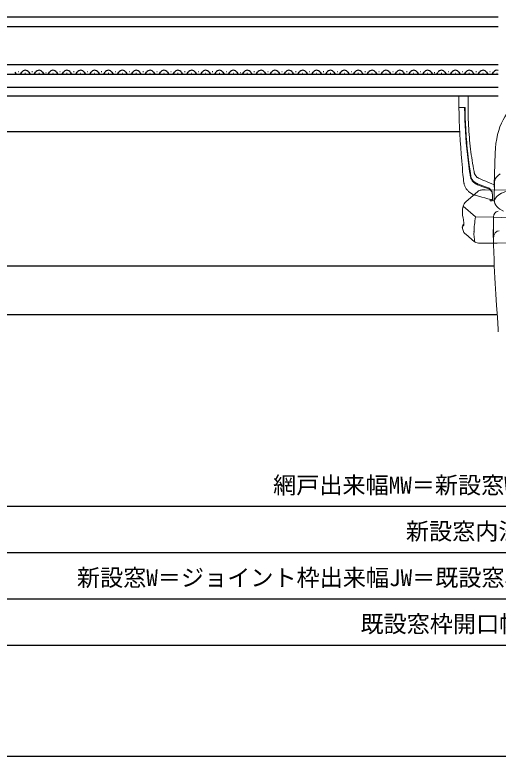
# Model space of a CAD drawing. Units: millimetres, scale not verified. Extents: x -525 to 525, y -783 to 778.
# Drawn here: x -203.5 to 5.5, y -782.8 to -462.3 of the extents above; entities that cross this region are included whole.
import ezdxf
from ezdxf.enums import TextEntityAlignment as Align

# ---------------------------------------------------------------- set-up
doc = ezdxf.new("R2010")
doc.units = ezdxf.units.MM
doc.header["$LTSCALE"] = 4
for name, color, linetype in [('0-5_YKK_12', 2, 'Continuous'), ('0-8_YKK_D', 6, 'Continuous'), ('0-9_YKK_ZWAK', 7, 'Continuous'), ('0-A_YSS_K', 3, 'Continuous')]:
    doc.layers.add(name, color=color, linetype=linetype)
doc.layers.add('0-6_YKK_13', color=4, linetype='Continuous', lineweight=18)
doc.styles.add('ＭＳ ゴシック', font='')
doc.styles.get('ＭＳ ゴシック').set_extended_font_data('MS Gothic')

msp = doc.modelspace()

# ---------------------------------------------------------------- linework, layer by layer
at = {"layer": '0-5_YKK_12'}
for p, q in [((5.5, -463.3), (-258, -463.3)), ((-290.999, -467.3), (5.5, -467.3)), ((-260, -483.8), (5.5, -483.8)), ((-202.099, -486.74), (-201.899, -486.74)), ((-196.099, -486.74), (-195.899, -486.74)), ((-184.099, -486.74), (-183.899, -486.74)), ((-178.099, -486.74), (-177.899, -486.74)), ((-172.099, -486.74), (-171.899, -486.74)), ((-166.099, -486.74), (-165.899, -486.74)), ((-160.099, -486.74), (-159.899, -486.74)), ((-154.099, -486.74), (-153.899, -486.74)), ((-148.099, -486.74), (-147.899, -486.74)), ((-142.099, -486.74), (-141.899, -486.74)), ((-136.099, -486.74), (-135.899, -486.74)), ((-130.099, -486.74), (-129.899, -486.74)), ((-124.099, -486.74), (-123.899, -486.74)), ((-118.099, -486.74), (-117.899, -486.74)), ((-112.099, -486.74), (-111.899, -486.74)), ((-100.099, -486.74), (-99.899, -486.74)), ((-94.099, -486.74), (-93.899, -486.74)), ((-88.099, -486.74), (-87.899, -486.74)), ((-82.099, -486.74), (-81.899, -486.74)), ((-76.099, -486.74), (-75.899, -486.74)), ((-70.099, -486.74), (-69.899, -486.74)), ((-64.099, -486.74), (-63.899, -486.74)), ((-58.099, -486.74), (-57.899, -486.74)), ((-52.099, -486.74), (-51.899, -486.74)), ((-46.099, -486.74), (-45.899, -486.74)), ((-40.099, -486.74), (-39.899, -486.74)), ((-34.099, -486.74), (-33.899, -486.74)), ((-28.099, -486.74), (-27.899, -486.74)), ((-16.099, -486.74), (-15.899, -486.74)), ((-10.099, -486.74), (-9.899, -486.74)), ((-4.099, -486.74), (-3.899, -486.74)), ((1.901, -486.74), (2.101, -486.74)), ((-260, -488), (5.5, -488)), ((-199.099, -487.5), (-198.899, -487.5)), ((-193.099, -487.5), (-192.899, -487.5)), ((-190.099, -487.24), (-189.899, -487.24)), ((-187.099, -487.5), (-186.899, -487.5)), ((-181.099, -487.5), (-180.899, -487.5)), ((-175.099, -487.5), (-174.899, -487.5)), ((-169.099, -487.5), (-168.899, -487.5)), ((-163.099, -487.5), (-162.899, -487.5)), ((-157.099, -487.5), (-156.899, -487.5)), ((-151.099, -487.5), (-150.899, -487.5)), ((-145.099, -487.5), (-144.899, -487.5)), ((-139.099, -487.5), (-138.899, -487.5)), ((-133.099, -487.5), (-132.899, -487.5)), ((-127.099, -487.5), (-126.899, -487.5)), ((-121.099, -487.5), (-120.899, -487.5)), ((-115.099, -487.5), (-114.899, -487.5)), ((-109.099, -487.5), (-108.899, -487.5)), ((-106.099, -487.24), (-105.899, -487.24)), ((-103.099, -487.5), (-102.899, -487.5)), ((-97.099, -487.5), (-96.899, -487.5)), ((-91.099, -487.5), (-90.899, -487.5)), ((-85.099, -487.5), (-84.899, -487.5)), ((-79.099, -487.5), (-78.899, -487.5)), ((-73.099, -487.5), (-72.899, -487.5)), ((-67.099, -487.5), (-66.899, -487.5)), ((-61.099, -487.5), (-60.899, -487.5)), ((-55.099, -487.5), (-54.899, -487.5)), ((-49.099, -487.5), (-48.899, -487.5)), ((-43.099, -487.5), (-42.899, -487.5)), ((-37.099, -487.5), (-36.899, -487.5)), ((-31.099, -487.5), (-30.899, -487.5)), ((-25.099, -487.5), (-24.899, -487.5)), ((-22.099, -487.24), (-21.899, -487.24)), ((-19.099, -487.5), (-18.899, -487.5)), ((-13.099, -487.5), (-12.899, -487.5)), ((-7.099, -487.5), (-6.899, -487.5)), ((-1.099, -487.5), (-0.899, -487.5)), ((4.901, -487.5), (5.101, -487.5)), ((-260, -493.6), (5.5, -493.6)), ((-260, -497.3), (5.5, -497.3)), ((-317, -512.798), (-11.09, -512.798))]:
    msp.add_line(p, q, dxfattribs=at)
for centre, start, end in [((-201.999, -486.282), 209.20254, 330.79746), ((-198.999, -487.958), 29.20254, 150.79746), ((-195.999, -486.282), 209.20254, 330.79746), ((-192.999, -487.958), 29.20254, 150.79746), ((-189.999, -486.282), 209.20254, 330.79746), ((-186.999, -487.958), 29.20254, 150.79746), ((-183.999, -486.282), 209.20254, 330.79746), ((-180.999, -487.958), 29.20254, 150.79746), ((-177.999, -486.282), 209.20254, 330.79746), ((-174.999, -487.958), 29.20254, 150.79746), ((-171.999, -486.282), 209.20254, 330.79746), ((-168.999, -487.958), 29.20254, 150.79746), ((-165.999, -486.282), 209.20254, 330.79746), ((-162.999, -487.958), 29.20254, 150.79746), ((-159.999, -486.282), 209.20254, 330.79746), ((-156.999, -487.958), 29.20254, 150.79746), ((-153.999, -486.282), 209.20254, 330.79746), ((-150.999, -487.958), 29.20254, 150.79746), ((-147.999, -486.282), 209.20254, 330.79746), ((-144.999, -487.958), 29.20254, 150.79746), ((-141.999, -486.282), 209.20254, 330.79746), ((-138.999, -487.958), 29.20254, 150.79746), ((-135.999, -486.282), 209.20254, 330.79746), ((-132.999, -487.958), 29.20254, 150.79746), ((-129.999, -486.282), 209.20254, 330.79746), ((-126.999, -487.958), 29.20254, 150.79746), ((-123.999, -486.282), 209.20254, 330.79746), ((-120.999, -487.958), 29.20254, 150.79746), ((-117.999, -486.282), 209.20254, 330.79746), ((-114.999, -487.958), 29.20254, 150.79746), ((-111.999, -486.282), 209.20254, 330.79746), ((-108.999, -487.958), 29.20254, 150.79746), ((-105.999, -486.282), 209.20254, 330.79746), ((-102.999, -487.958), 29.20254, 150.79746), ((-99.999, -486.282), 209.20254, 330.79746), ((-96.999, -487.958), 29.20254, 150.79746), ((-93.999, -486.282), 209.20254, 330.79746), ((-90.999, -487.958), 29.20254, 150.79746), ((-87.999, -486.282), 209.20254, 330.79746), ((-84.999, -487.958), 29.20254, 150.79746), ((-81.999, -486.282), 209.20254, 330.79746), ((-78.999, -487.958), 29.20254, 150.79746), ((-75.999, -486.282), 209.20254, 330.79746), ((-72.999, -487.958), 29.20254, 150.79746), ((-69.999, -486.282), 209.20254, 330.79746), ((-66.999, -487.958), 29.20254, 150.79746), ((-63.999, -486.282), 209.20254, 330.79746), ((-60.999, -487.958), 29.20254, 150.79746), ((-57.999, -486.282), 209.20254, 330.79746), ((-54.999, -487.958), 29.20254, 150.79746), ((-51.999, -486.282), 209.20254, 330.79746), ((-48.999, -487.958), 29.20254, 150.79746), ((-45.999, -486.282), 209.20254, 330.79746), ((-42.999, -487.958), 29.20254, 150.79746), ((-39.999, -486.282), 209.20254, 330.79746), ((-36.999, -487.958), 29.20254, 150.79746), ((-33.999, -486.282), 209.20254, 330.79746), ((-30.999, -487.958), 29.20254, 150.79746), ((-27.999, -486.282), 209.20254, 330.79746), ((-24.999, -487.958), 29.20254, 150.79746), ((-21.999, -486.282), 209.20254, 330.79746), ((-18.999, -487.958), 29.20254, 150.79746), ((-15.999, -486.282), 209.20254, 330.79746), ((-12.999, -487.958), 29.20254, 150.79746), ((-9.999, -486.282), 209.20254, 330.79746), ((-6.999, -487.958), 29.20254, 150.79746), ((-3.999, -486.282), 209.20254, 330.79746), ((-0.999, -487.958), 29.20254, 150.79746), ((2.001, -486.282), 209.20254, 330.79746), ((5.001, -487.958), 73.09067, 150.79746)]:
    msp.add_arc(centre, 1.718, start, end, dxfattribs=at)
at = {"layer": '0-6_YKK_13'}
for p, q in [((-11.499, -497.3), (-11.499, -502.3)), ((-11.499, -497.8), (-11.499, -502.3)), ((-7.499, -497.3), (-7.499, -502.3)), ((-11.499, -502.3), (-8.811, -502.3)), ((-10.299, -502.3), (-11.199, -502.3)), ((-11.191, -502.3), (-8.704, -502.3)), ((-9.499, -502.3), (-10.299, -502.3)), ((-8.699, -502.3), (-9.499, -502.3)), ((3.785, -535.747), (4.231, -522.038)), ((3.985, -534.422), (3.847, -542.453)), ((-0.658, -537.932), (10.006, -538.063)), ((3.726, -536.878), (3.785, -535.747)), ((3.726, -536.878), (3.948, -536.878)), ((-8.512, -543.177), (-3.276, -538.642)), ((3.001, -542.34), (3.001, -539.657)), ((3.001, -541.954), (3.001, -539.994)), ((2.001, -542.086), (2.001, -542.368)), ((-4.325, -549.69), (-9.646, -545.082)), ((3.49, -549.829), (3.49, -549.672)), ((3.49, -557.806), (3.49, -550.19)), ((-4.71, -560.504), (-8.529, -557.196)), ((3.49, -555.128), (3.39, -555.128)), ((3.39, -558.628), (3.39, -555.128)), ((3.39, -558.628), (3.49, -558.628)), ((3.49, -560.919), (3.49, -557.806)), ((3.504, -561.738), (3.49, -560.919)), ((5.516, -598.32), (5.517, -598.301))]:
    msp.add_line(p, q, dxfattribs=at)
for points in [[(-9.536, -533.056), (-9.689, -531.524), (-9.835, -530.004), (-9.974, -528.493), (-10.107, -526.991), (-10.234, -525.498), (-10.469, -522.535), (-10.681, -519.598), (-10.87, -516.683), (-11.038, -513.786), (-11.184, -510.903), (-11.309, -508.03), (-11.415, -505.164), (-11.499, -502.3)], [(1.301, -537.489), (0.114, -537.066), (-1.068, -536.632), (-2.246, -536.188), (-3.419, -535.734), (-3.562, -535.676), (-3.696, -535.619), (-3.944, -535.5), (-4.18, -535.373), (-4.411, -535.234), (-4.638, -535.08), (-4.862, -534.911), (-5.082, -534.723), (-5.296, -534.515), (-5.501, -534.289), (-5.692, -534.047), (-5.866, -533.792), (-6.02, -533.53), (-6.154, -533.264), (-6.269, -532.997), (-6.365, -532.73), (-6.445, -532.461), (-6.512, -532.187), (-6.565, -531.896), (-6.658, -531.285), (-6.838, -530.06), (-7.179, -527.605), (-7.493, -525.14), (-7.78, -522.665), (-8.038, -520.181), (-8.267, -517.688), (-8.467, -515.187), (-8.636, -512.678), (-8.775, -510.164), (-8.883, -507.646), (-8.959, -505.125), (-9.004, -502.603)], [(-8.811, -502.3), (-8.796, -503.564), (-8.772, -504.828), (-8.74, -506.092), (-8.7, -507.355), (-8.652, -508.618), (-8.596, -509.88), (-8.532, -511.14), (-8.459, -512.399), (-8.378, -513.656), (-8.29, -514.912), (-8.193, -516.165), (-8.089, -517.415), (-7.977, -518.663), (-7.858, -519.909), (-7.73, -521.151), (-7.596, -522.391), (-7.454, -523.628), (-7.305, -524.861), (-6.985, -527.318), (-6.638, -529.762), (-6.454, -530.979), (-6.359, -531.587), (-6.309, -531.883), (-6.248, -532.156), (-6.174, -532.416), (-6.086, -532.673), (-5.982, -532.928), (-5.86, -533.18), (-5.721, -533.429), (-5.563, -533.672), (-5.389, -533.905), (-5.2, -534.124), (-5.001, -534.327), (-4.795, -534.512), (-4.585, -534.681), (-4.37, -534.834), (-4.15, -534.974), (-3.924, -535.103), (-3.687, -535.223)], [(-7.499, -502.3), (-7.494, -503.605), (-7.477, -504.911), (-7.449, -506.215), (-7.41, -507.518), (-7.359, -508.819), (-7.298, -510.118), (-7.225, -511.413), (-7.141, -512.704), (-7.046, -513.99), (-6.941, -515.271), (-6.825, -516.547), (-6.699, -517.816), (-6.562, -519.078), (-6.416, -520.332), (-6.26, -521.579), (-6.095, -522.817), (-5.92, -524.046), (-5.737, -525.267), (-5.544, -526.477), (-5.343, -527.678), (-5.134, -528.869), (-4.918, -530.049), (-4.862, -530.342), (-4.834, -530.487), (-4.804, -530.618), (-4.773, -530.735), (-4.74, -530.842), (-4.67, -531.037), (-4.595, -531.216), (-4.515, -531.38), (-4.429, -531.534), (-4.339, -531.679), (-4.244, -531.819), (-4.142, -531.952), (-4.033, -532.082), (-3.917, -532.207), (-3.792, -532.329), (-3.655, -532.45), (-3.503, -532.57)], [(6.388, -531.046), (6.386, -531.047), (5.459, -531.726), (4.745, -532.467), (4.261, -533.253), (4.015, -534.066), (3.985, -534.422)], [(3.845, -542.551), (2.479, -542.207), (1.114, -541.853), (-0.251, -541.487), (-1.616, -541.11), (-2.979, -540.722), (-4.342, -540.322), (-4.687, -540.215), (-5.05, -540.081), (-5.238, -540.002), (-5.432, -539.914), (-5.629, -539.817), (-5.831, -539.71), (-6.037, -539.591), (-6.247, -539.461), (-6.459, -539.318), (-6.673, -539.162), (-6.888, -538.992), (-7.103, -538.808), (-7.315, -538.611), (-7.524, -538.4), (-7.726, -538.178), (-7.919, -537.945), (-8.104, -537.703), (-8.276, -537.455), (-8.437, -537.202), (-8.583, -536.947), (-8.716, -536.693), (-8.835, -536.44), (-8.941, -536.19), (-9.034, -535.945), (-9.115, -535.706), (-9.185, -535.473), (-9.244, -535.246), (-9.294, -535.026), (-9.336, -534.813), (-9.369, -534.606), (-9.417, -534.212), (-9.457, -533.826), (-9.536, -533.056)], [(-3.687, -535.223), (-3.56, -535.282), (-3.422, -535.34), (-2.249, -535.805), (-1.071, -536.259), (0.113, -536.702), (1.301, -537.135)], [(-3.503, -532.57), (-3.334, -532.689), (-3.241, -532.749), (-3.139, -532.809), (-3.023, -532.872), (-2.888, -532.938), (-2.291, -533.209), (-1.091, -533.742), (0.117, -534.262), (1.332, -534.77), (2.555, -535.265), (3.785, -535.747)], [(3.001, -539.657), (2.986, -539.403), (2.944, -539.148), (2.875, -538.893), (2.779, -538.638), (2.656, -538.385), (2.507, -538.138), (2.329, -537.899), (2.12, -537.67), (1.879, -537.459), (1.605, -537.276), (1.301, -537.135)], [(3.001, -539.994), (2.986, -539.741), (2.944, -539.488), (2.875, -539.234), (2.779, -538.979), (2.657, -538.728), (2.508, -538.483), (2.329, -538.245), (2.12, -538.017), (1.879, -537.808), (1.605, -537.627), (1.301, -537.489)], [(26.123, -542.941), (26.007, -542.354), (25.606, -541.557), (24.975, -540.798), (24.129, -540.093), (23.085, -539.458), (21.866, -538.906), (20.499, -538.449), (19.012, -538.098), (17.438, -537.86), (15.812, -537.739), (14.168, -537.739), (12.541, -537.86), (10.968, -538.098), (9.481, -538.449), (8.114, -538.906), (6.895, -539.458), (5.851, -540.093), (5.005, -540.798), (4.374, -541.557), (3.973, -542.354), (3.851, -542.968)], [(3.847, -542.453), (3.889, -543.177), (4.122, -543.88), (4.469, -544.545), (4.941, -545.164), (5.52, -545.736), (6.194, -546.26), (7.819, -547.155)], [(-4.325, -549.69), (3.668, -549.717), (40.973, -551.386), (43.002, -551.472)], [(3.49, -550.19), (3.49, -549.983), (3.49, -549.829)], [(-2.318, -561.018), (5.092, -561.018), (39.663, -560.311), (43.723, -560.216)], [(3.734, -568.122), (3.617, -564.93), (3.504, -561.738)], [(4.211, -578.384), (4.075, -575.975), (3.951, -573.45), (3.839, -570.827), (3.734, -568.122)], [(5.517, -598.301), (5.183, -593.053), (4.843, -587.961), (4.512, -583.061), (4.211, -578.384)], [(5.516, -598.32), (5.546, -598.815), (5.577, -599.31)]]:
    msp.add_lwpolyline(points, dxfattribs=at)
for centre, radius, start, end in [((-11.191, -502.6), 0.3, 90, 181.54169), ((-8.704, -502.6), 0.3, 90, 180.66738), ((-1.394, -541.129), 3.118, 98.93665, 127.12597), ((-0.474, -546.321), 8.392, 87.33305, 100.46617), ((-6.511, -545.658), 3.187, 128.89102, 169.58725), ((2.301, -542.368), 0.3, 180, 255.63739), ((47.001, -367.8), 180.5, 255.63739, 255.76864), ((2.701, -541.954), 0.3, 255.72519, 360), ((2.701, -542.47), 0.3, 255.76864, 360), ((0.672, -547.621), 10.626, 166.1733, 194.1577), ((5.99, -549.672), 2.5, 100.75007, 180.0022), ((-22.223, -553.326), 12.969, 3.1465, 14.1278), ((55.131, -558.582), 60.116, 171.49437, 177.8366), ((-7.337, -554.463), 2.677, 136.33059, 171.29307), ((-8.036, -553.944), 1.95, 183.33873, 190.70989), ((1.999, -551.388), 12.303, 193.72507, 201.94823), ((-11.573, -552.819), 2.309, 336.67414, 5.09132), ((-6.858, -555.05), 2.72, 200.13307, 232.09265), ((11.849, -556.837), 16.8, 177.17498, 193.07953), ((-3.299, -558.486), 2.463, 235.04548, 263.93861), ((-2.32, -551.8), 9.217, 262.27553, 270.0121)]:
    msp.add_arc(centre, radius, start, end, dxfattribs=at)
for centre, major_axis, ratio, start_param, end_param in [((15.001, -523.443), (0, -21.594), 0.499771, 1.6359062, 4.6472791), ((5.99, -559.031), (0, 3.415), 0.732051, 6.2831853, 7.8539816)]:
    msp.add_ellipse(centre, major_axis=major_axis, ratio=ratio, start_param=start_param, end_param=end_param, dxfattribs=at)
at = {"layer": '0-8_YKK_D'}
for p, q in [((306.501, -674.8), (-292.5, -674.8)), ((-304, -694.8), (318.001, -694.8)), ((-332.499, -714.8), (346.501, -714.8)), ((-337.5, -734.8), (351.501, -734.8))]:
    msp.add_line(p, q, dxfattribs=at)
at = {"layer": '0-9_YKK_ZWAK'}
msp.add_lwpolyline([(-525, -782.8), (525, -782.8), (525, 747.2)], dxfattribs=at)
at = {"layer": '0-A_YSS_K'}
for p, q in [((-314.7, -570.8), (3.838, -570.8)), ((-320.7, -591.8), (5.101, -591.8))]:
    msp.add_line(p, q, dxfattribs=at)

# ---------------------------------------------------------------- texts
at = {"layer": '0-8_YKK_D', "style": 'ＭＳ ゴシック'}
for s, p in [('網戸出来幅MW＝新設窓W－101', (-91.806, -671.493)), ('新設窓内法w', (-34.363, -691.436)), ('新設窓W＝ジョイント枠出来幅JW＝既設窓枠開口幅KW－10', (-176.636, -711.493)), ('既設窓枠開口幅KW', (-54.022, -731.493))]:
    msp.add_text(s, height=7.331, dxfattribs=at).set_placement(p, align=Align.BOTTOM_LEFT)

doc.saveas('drawing.dxf')
